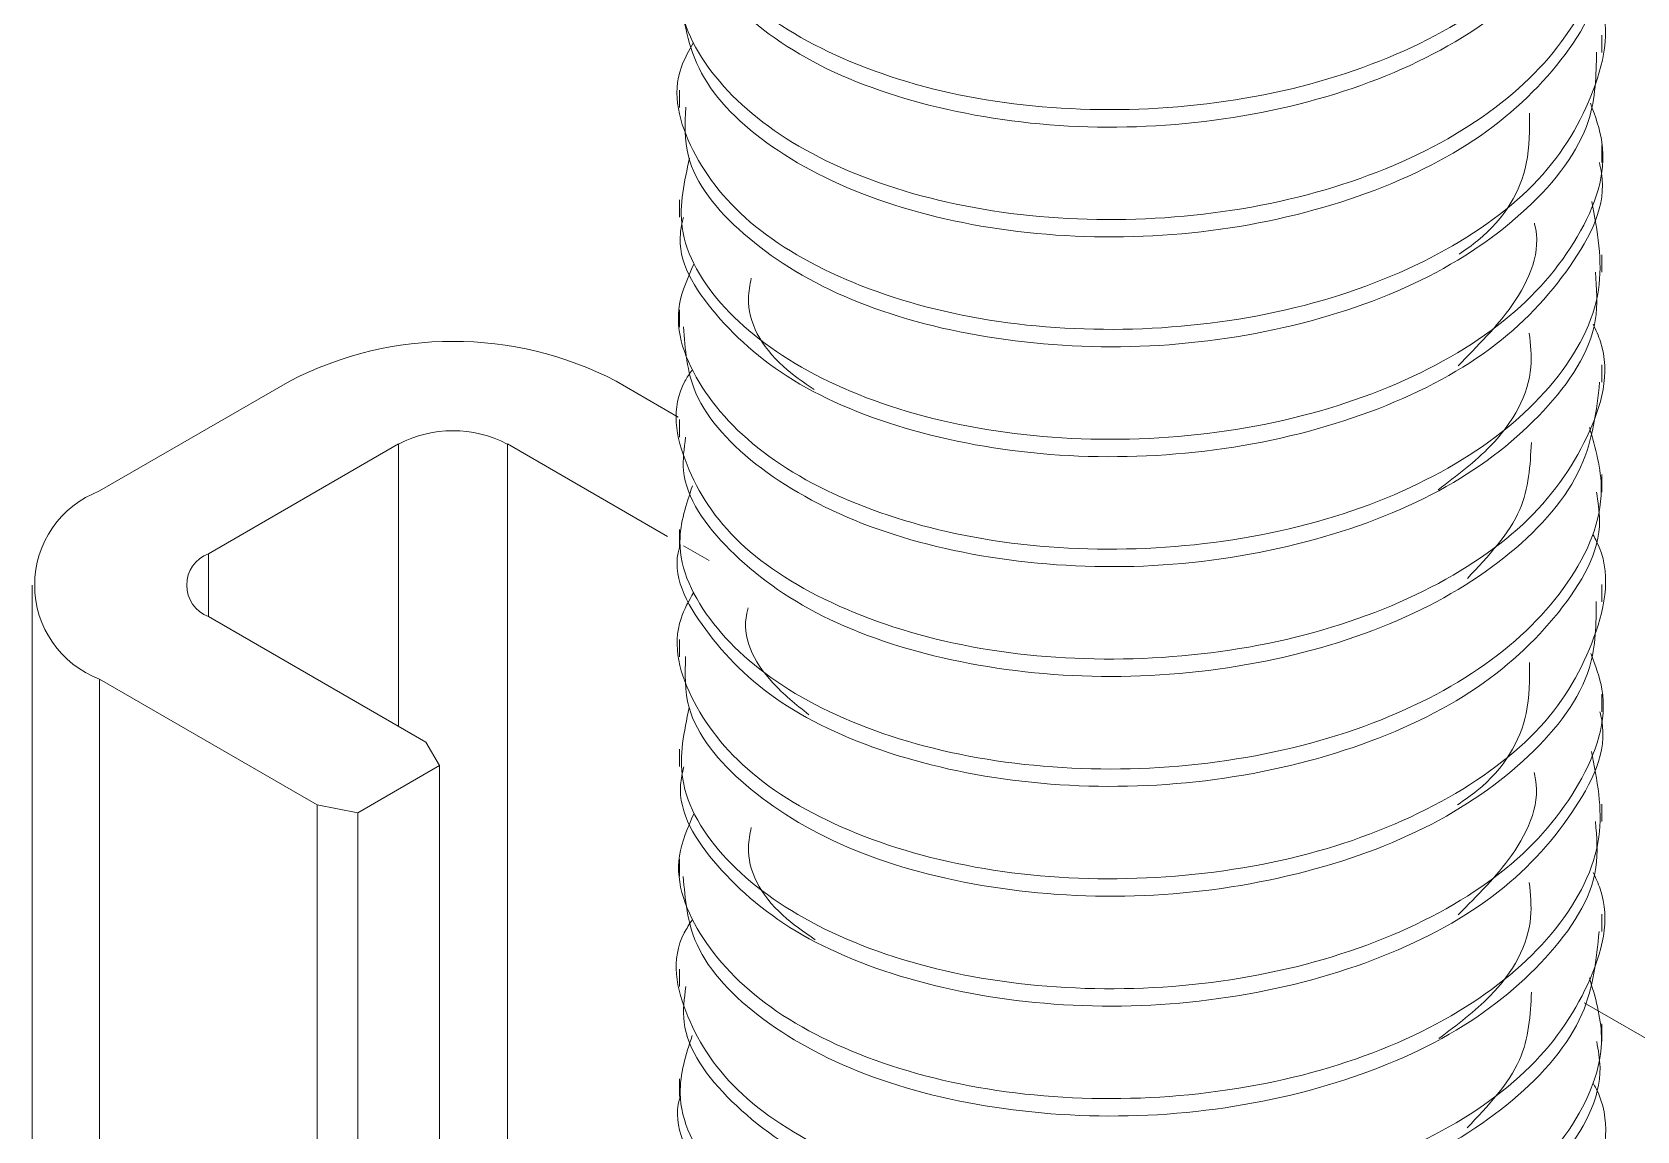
# Model space of a CAD drawing. Extents: x -976302 to -776254, y 5665 to 231437.
# Drawn here: x -788605.6 to -788500.6, y 81069 to 81140.9 of the extents above; entities that cross this region are included whole.
import ezdxf

# ---------------------------------------------------------------- set-up
doc = ezdxf.new("R2010")
doc.units = 0
doc.header["$LTSCALE"] = 1000
doc.header["$MEASUREMENT"] = 0

msp = doc.modelspace()

# ---------------------------------------------------------------- linework, layer by layer
at = {"linetype": 'Continuous', "lineweight": 15}
for p, q in [((-788502.86, 81139.6), (-788502.86, 81140.73)), ((-788502.86, 81139.6), (-788502.86, 81140.73)), ((-788563.25, 81137.14), (-788563.25, 81136)), ((-788563.25, 81137.14), (-788563.25, 81136)), ((-788502.86, 81132.4), (-788502.86, 81133.55)), ((-788502.86, 81132.4), (-788502.86, 81133.55)), ((-788563.25, 81129.95), (-788563.25, 81128.81)), ((-788563.25, 81129.95), (-788563.25, 81128.81)), ((-788502.86, 81125.22), (-788502.86, 81126.35)), ((-788502.86, 81125.22), (-788502.86, 81126.35)), ((-788563.25, 81122.76), (-788563.25, 81121.62)), ((-788563.25, 81122.76), (-788563.25, 81121.62)), ((-788502.86, 81118.02), (-788502.86, 81119.16)), ((-788502.86, 81118.02), (-788502.86, 81119.16)), ((-788601.2, 81110.9), (-788588.74, 81118.09)), ((-788601.2, 81110.9), (-788588.74, 81118.09)), ((-788567.39, 81118.09), (-788563.32, 81115.74)), ((-788567.39, 81118.09), (-788563.32, 81115.74)), ((-788563.25, 81115.57), (-788563.25, 81114.43)), ((-788563.25, 81115.57), (-788563.25, 81114.43)), ((-788581.63, 81113.98), (-788594.08, 81106.79)), ((-788581.63, 81113.98), (-788594.08, 81106.79)), ((-788581.63, 81095.49), (-788581.63, 81113.98)), ((-788564.03, 81107.93), (-788574.51, 81113.98)), ((-788564.03, 81107.93), (-788574.51, 81113.98)), ((-788574.51, 80964.85), (-788574.51, 81113.98)), ((-788502.86, 81110.83), (-788502.86, 81111.97)), ((-788502.86, 81110.83), (-788502.86, 81111.97)), ((-788563.25, 81108.38), (-788563.25, 81107.23)), ((-788563.25, 81108.38), (-788563.25, 81107.23)), ((-788561.31, 81106.36), (-788562.97, 81107.32)), ((-788561.31, 81106.36), (-788562.97, 81107.32)), ((-788594.08, 81102.68), (-788594.08, 81106.79)), ((-788605.62, 81104.74), (-788605.62, 80978.7)), ((-788605.62, 81104.74), (-788605.62, 80978.7)), ((-788502.86, 81103.64), (-788502.86, 81104.78)), ((-788502.86, 81103.64), (-788502.86, 81104.78)), ((-788594.08, 81102.68), (-788579.85, 81094.47)), ((-788594.08, 81102.68), (-788579.85, 81094.47)), ((-788563.25, 81101.19), (-788563.25, 81100.05)), ((-788563.25, 81101.19), (-788563.25, 81100.05)), ((-788586.96, 81090.36), (-788601.2, 81098.58)), ((-788586.96, 81090.36), (-788601.2, 81098.58)), ((-788601.2, 80976.15), (-788601.2, 81098.58)), ((-788502.86, 81096.45), (-788502.86, 81097.6)), ((-788502.86, 81096.45), (-788502.86, 81097.6)), ((-788579.85, 81094.47), (-788578.96, 81092.93)), ((-788579.85, 81094.47), (-788578.96, 81092.93)), ((-788563.25, 81094), (-788563.25, 81092.86)), ((-788563.25, 81094), (-788563.25, 81092.86)), ((-788578.96, 81092.93), (-788584.29, 81089.84)), ((-788578.96, 81092.93), (-788584.29, 81089.84)), ((-788578.96, 80964.04), (-788578.96, 81092.93)), ((-788578.96, 80964.04), (-788578.96, 81092.93)), ((-788502.86, 81089.26), (-788502.86, 81090.4)), ((-788502.86, 81089.26), (-788502.86, 81090.4)), ((-788584.29, 81089.84), (-788586.96, 81090.36)), ((-788586.96, 80967.93), (-788586.96, 81090.36)), ((-788584.29, 81089.84), (-788586.96, 81090.36)), ((-788586.96, 80967.93), (-788586.96, 81090.36)), ((-788584.29, 80966.39), (-788584.29, 81089.84)), ((-788584.29, 80966.39), (-788584.29, 81089.84)), ((-788563.25, 81086.81), (-788563.25, 81085.66)), ((-788563.25, 81086.81), (-788563.25, 81085.66)), ((-788502.86, 81082.07), (-788502.86, 81083.21)), ((-788502.86, 81082.07), (-788502.86, 81083.21)), ((-788563.25, 81079.61), (-788563.25, 81078.48)), ((-788563.25, 81079.61), (-788563.25, 81078.48)), ((-788504.02, 81077.4), (-788476.7, 81061.63)), ((-788504.02, 81077.4), (-788476.7, 81061.63)), ((-788502.86, 81074.88), (-788502.86, 81076.02)), ((-788502.86, 81074.88), (-788502.86, 81076.02)), ((-788563.25, 81072.43), (-788563.25, 81071.28)), ((-788563.25, 81072.43), (-788563.25, 81071.28))]:
    msp.add_line(p, q, dxfattribs=at)
for centre, radius, start, end in [((-788578.07, 81097.49), 23.2, 62.6097, 117.3903), ((-788578.07, 81097.49), 23.2, 62.6097, 117.3903), ((-788578.07, 81107.11), 7.73, 62.6097, 117.3903), ((-788578.07, 81107.11), 7.73, 62.6097, 117.3903), ((-788598.86, 81104.74), 6.59, 110.7834, 249.2166), ((-788598.86, 81104.74), 6.59, 110.7834, 249.2166), ((-788593.3, 81104.74), 2.2, 110.7834, 249.2166), ((-788593.3, 81104.74), 2.2, 110.7834, 249.2166)]:
    msp.add_arc(centre, radius, start, end, dxfattribs=at)
for points, knots in [([(-788562.47, 81154.76), (-788562.6, 81154.57), (-788563.89, 81152.67), (-788563.16, 81148.62), (-788559.95, 81143.41), (-788553.37, 81139.18), (-788544.59, 81136.39), (-788534.48, 81135.54), (-788524.21, 81136.62), (-788514.96, 81139.68), (-788507.68, 81144.35), (-788503.55, 81150.1), (-788502.18, 81154.85), (-788503.25, 81157.28), (-788503.44, 81157.7)], [0, 0, 0, 0, 0.011006, 0.107912, 0.204815, 0.301713, 0.398628, 0.495521, 0.592443, 0.689339, 0.786252, 0.88315, 0.980045, 1, 1, 1, 1]), ([(-788562.47, 81154.76), (-788562.6, 81154.57), (-788563.89, 81152.67), (-788563.16, 81148.62), (-788559.95, 81143.41), (-788553.37, 81139.18), (-788544.59, 81136.39), (-788534.48, 81135.54), (-788524.21, 81136.62), (-788514.96, 81139.68), (-788507.68, 81144.35), (-788503.55, 81150.1), (-788502.18, 81154.85), (-788503.25, 81157.28), (-788503.44, 81157.7)], [0, 0, 0, 0, 0.011006, 0.107912, 0.204815, 0.301713, 0.398628, 0.495521, 0.592443, 0.689339, 0.786252, 0.88315, 0.980045, 1, 1, 1, 1]), ([(-788502.97, 81153.99), (-788503.22, 81152.05), (-788503.72, 81148.02), (-788508.63, 81142.46), (-788516.13, 81138.01), (-788525.62, 81135.24), (-788535.93, 81134.37), (-788545.91, 81135.57), (-788554.49, 81138.51), (-788560.44, 81142.98), (-788563.34, 81147.18), (-788562.95, 81149.69), (-788562.85, 81150.38)], [0, 0, 0, 0, 0.099892, 0.207379, 0.314888, 0.422376, 0.529864, 0.637367, 0.744855, 0.852374, 0.959858, 1, 1, 1, 1]), ([(-788502.97, 81153.99), (-788503.22, 81152.05), (-788503.72, 81148.02), (-788508.63, 81142.46), (-788516.13, 81138.01), (-788525.62, 81135.24), (-788535.93, 81134.37), (-788545.91, 81135.57), (-788554.49, 81138.51), (-788560.44, 81142.98), (-788563.34, 81147.18), (-788562.95, 81149.69), (-788562.85, 81150.38)], [0, 0, 0, 0, 0.099892, 0.207379, 0.314888, 0.422376, 0.529864, 0.637367, 0.744855, 0.852374, 0.959858, 1, 1, 1, 1]), ([(-788562.37, 81147.21), (-788562.78, 81146.04), (-788563.82, 81143.07), (-788561.57, 81138.17), (-788556.3, 81133.51), (-788548.27, 81130.08), (-788538.55, 81128.44), (-788528.21, 81128.77), (-788518.42, 81131.05), (-788510.25, 81135.16), (-788504.78, 81140.53), (-788502.33, 81146.15), (-788503.28, 81149.64), (-788503.67, 81151.06)], [0, 0, 0, 0, 0.063165, 0.159856, 0.256526, 0.353223, 0.449889, 0.546567, 0.643244, 0.739915, 0.836605, 0.933272, 1, 1, 1, 1]), ([(-788562.37, 81147.21), (-788562.78, 81146.04), (-788563.82, 81143.07), (-788561.57, 81138.17), (-788556.3, 81133.51), (-788548.27, 81130.08), (-788538.55, 81128.44), (-788528.21, 81128.77), (-788518.42, 81131.05), (-788510.25, 81135.16), (-788504.78, 81140.53), (-788502.33, 81146.15), (-788503.28, 81149.64), (-788503.67, 81151.06)], [0, 0, 0, 0, 0.063165, 0.159856, 0.256526, 0.353223, 0.449889, 0.546567, 0.643244, 0.739915, 0.836605, 0.933272, 1, 1, 1, 1]), ([(-788503.24, 81146.78), (-788503.13, 81146.1), (-788502.7, 81143.35), (-788505.46, 81138.62), (-788511.24, 81133.32), (-788519.72, 81129.52), (-788529.65, 81127.45), (-788539.98, 81127.43), (-788549.53, 81129.34), (-788557.16, 81132.94), (-788562.29, 81137.79), (-788562.91, 81141.4), (-788563.21, 81143.19)], [0, 0, 0, 0, 0.03468, 0.142187, 0.24968, 0.357203, 0.464693, 0.572206, 0.679701, 0.787201, 0.894706, 1, 1, 1, 1]), ([(-788503.24, 81146.78), (-788503.13, 81146.1), (-788502.7, 81143.35), (-788505.46, 81138.62), (-788511.24, 81133.32), (-788519.72, 81129.52), (-788529.65, 81127.45), (-788539.98, 81127.43), (-788549.53, 81129.34), (-788557.16, 81132.94), (-788562.29, 81137.79), (-788562.91, 81141.4), (-788563.21, 81143.19)], [0, 0, 0, 0, 0.03468, 0.142187, 0.24968, 0.357203, 0.464693, 0.572206, 0.679701, 0.787201, 0.894706, 1, 1, 1, 1]), ([(-788562.32, 81140.25), (-788562.62, 81139.72), (-788563.91, 81137.45), (-788562.76, 81133.08), (-788558.79, 81128.04), (-788551.68, 81124.07), (-788542.53, 81121.66), (-788532.29, 81121.23), (-788522.14, 81122.72), (-788513.24, 81126.17), (-788506.49, 81131.1), (-788503.09, 81137.03), (-788502.17, 81141.57), (-788503.35, 81143.73), (-788503.44, 81143.9)], [0, 0, 0, 0, 0.029221, 0.125465, 0.221689, 0.317922, 0.414153, 0.510374, 0.60662, 0.702844, 0.799093, 0.895313, 0.991543, 1, 1, 1, 1]), ([(-788562.32, 81140.25), (-788562.62, 81139.72), (-788563.91, 81137.45), (-788562.76, 81133.08), (-788558.79, 81128.04), (-788551.68, 81124.07), (-788542.53, 81121.66), (-788532.29, 81121.23), (-788522.14, 81122.72), (-788513.24, 81126.17), (-788506.49, 81131.1), (-788503.09, 81137.03), (-788502.17, 81141.57), (-788503.35, 81143.73), (-788503.44, 81143.9)], [0, 0, 0, 0, 0.029221, 0.125465, 0.221689, 0.317922, 0.414153, 0.510374, 0.60662, 0.702844, 0.799093, 0.895313, 0.991543, 1, 1, 1, 1]), ([(-788503.21, 81139.61), (-788503.24, 81138.11), (-788503.32, 81134.51), (-788507.39, 81129.2), (-788514.34, 81124.42), (-788523.52, 81121.29), (-788533.75, 81120), (-788543.9, 81120.79), (-788552.86, 81123.37), (-788559.43, 81127.57), (-788563.01, 81132.03), (-788562.88, 81134.94), (-788562.83, 81136.01)], [0, 0, 0, 0, 0.077283, 0.184757, 0.29224, 0.399721, 0.507191, 0.614689, 0.722162, 0.829664, 0.937133, 1, 1, 1, 1]), ([(-788503.21, 81139.61), (-788503.24, 81138.11), (-788503.32, 81134.51), (-788507.39, 81129.2), (-788514.34, 81124.42), (-788523.52, 81121.29), (-788533.75, 81120), (-788543.9, 81120.79), (-788552.86, 81123.37), (-788559.43, 81127.57), (-788563.01, 81132.03), (-788562.88, 81134.94), (-788562.83, 81136.01)], [0, 0, 0, 0, 0.077283, 0.184757, 0.29224, 0.399721, 0.507191, 0.614689, 0.722162, 0.829664, 0.937133, 1, 1, 1, 1]), ([(-788562.58, 81132.69), (-788562.92, 81131.17), (-788563.69, 81127.83), (-788560.71, 81122.72), (-788554.8, 81118.3), (-788546.33, 81115.19), (-788536.39, 81113.97), (-788526.06, 81114.7), (-788516.54, 81117.41), (-788508.83, 81121.82), (-788504.05, 81127.41), (-788502.24, 81132.54), (-788503.3, 81135.42), (-788503.61, 81136.27)], [0, 0, 0, 0, 0.081422, 0.17899, 0.276545, 0.374128, 0.47168, 0.569254, 0.666811, 0.764374, 0.861939, 0.959492, 1, 1, 1, 1]), ([(-788562.58, 81132.69), (-788562.92, 81131.17), (-788563.69, 81127.83), (-788560.71, 81122.72), (-788554.8, 81118.3), (-788546.33, 81115.19), (-788536.39, 81113.97), (-788526.06, 81114.7), (-788516.54, 81117.41), (-788508.83, 81121.82), (-788504.05, 81127.41), (-788502.24, 81132.54), (-788503.3, 81135.42), (-788503.61, 81136.27)], [0, 0, 0, 0, 0.081422, 0.17899, 0.276545, 0.374128, 0.47168, 0.569254, 0.666811, 0.764374, 0.861939, 0.959492, 1, 1, 1, 1]), ([(-788507.61, 81135.63), (-788507.6, 81134.53), (-788507.56, 81131.64), (-788509.42, 81128.35), (-788511.79, 81126.69), (-788512.21, 81126.39)], [0, 0, 0, 0, 0.333698, 0.881299, 1, 1, 1, 1]), ([(-788507.61, 81135.63), (-788507.6, 81134.53), (-788507.56, 81131.64), (-788509.42, 81128.35), (-788511.79, 81126.69), (-788512.21, 81126.39)], [0, 0, 0, 0, 0.333698, 0.881299, 1, 1, 1, 1]), ([(-788503.03, 81132.39), (-788502.98, 81132.16), (-788502.43, 81129.86), (-788504.65, 81125.47), (-788509.73, 81119.95), (-788517.79, 81115.79), (-788527.48, 81113.35), (-788537.84, 81112.88), (-788547.62, 81114.42), (-788555.84, 81117.66), (-788561.19, 81122.34), (-788563.58, 81126.29), (-788563.07, 81128.45), (-788562.99, 81128.79)], [0, 0, 0, 0, 0.012037, 0.119567, 0.227073, 0.33461, 0.442112, 0.549626, 0.657141, 0.764648, 0.872177, 0.979681, 1, 1, 1, 1]), ([(-788503.03, 81132.39), (-788502.98, 81132.16), (-788502.43, 81129.86), (-788504.65, 81125.47), (-788509.73, 81119.95), (-788517.79, 81115.79), (-788527.48, 81113.35), (-788537.84, 81112.88), (-788547.62, 81114.42), (-788555.84, 81117.66), (-788561.19, 81122.34), (-788563.58, 81126.29), (-788563.07, 81128.45), (-788562.99, 81128.79)], [0, 0, 0, 0, 0.012037, 0.119567, 0.227073, 0.33461, 0.442112, 0.549626, 0.657141, 0.764648, 0.872177, 0.979681, 1, 1, 1, 1]), ([(-788562.3, 81125.75), (-788562.69, 81124.88), (-788563.89, 81122.23), (-788562.19, 81117.57), (-788557.51, 81112.72), (-788549.9, 81109.03), (-788540.42, 81107.02), (-788530.11, 81107), (-788520.13, 81108.91), (-788511.59, 81112.73), (-788505.55, 81117.89), (-788502.41, 81123.89), (-788503.16, 81127.91), (-788503.52, 81129.84)], [0, 0, 0, 0, 0.04717, 0.143158, 0.239121, 0.335104, 0.431066, 0.52703, 0.623007, 0.71897, 0.814961, 0.910921, 1, 1, 1, 1]), ([(-788562.3, 81125.75), (-788562.69, 81124.88), (-788563.89, 81122.23), (-788562.19, 81117.57), (-788557.51, 81112.72), (-788549.9, 81109.03), (-788540.42, 81107.02), (-788530.11, 81107), (-788520.13, 81108.91), (-788511.59, 81112.73), (-788505.55, 81117.89), (-788502.41, 81123.89), (-788503.16, 81127.91), (-788503.52, 81129.84)], [0, 0, 0, 0, 0.04717, 0.143158, 0.239121, 0.335104, 0.431066, 0.52703, 0.623007, 0.71897, 0.814961, 0.910921, 1, 1, 1, 1]), ([(-788507.28, 81128.43), (-788507.28, 81128.41), (-788506.79, 81126.62), (-788508.21, 81123.17), (-788511.01, 81120.38), (-788512.28, 81119.1)], [0, 0, 0, 0, 0.0059924, 0.5488009, 1, 1, 1, 1]), ([(-788507.28, 81128.43), (-788507.28, 81128.41), (-788506.79, 81126.62), (-788508.21, 81123.17), (-788511.01, 81120.38), (-788512.28, 81119.1)], [0, 0, 0, 0, 0.0059924, 0.5488009, 1, 1, 1, 1]), ([(-788503.29, 81125.22), (-788503.21, 81124.16), (-788502.97, 81121), (-788506.3, 81115.99), (-788512.64, 81110.92), (-788521.47, 81107.43), (-788531.56, 81105.71), (-788541.83, 81106.08), (-788551.12, 81108.31), (-788558.28, 81112.19), (-788562.65, 81116.88), (-788562.87, 81120.18), (-788562.97, 81121.64)], [0, 0, 0, 0, 0.0545595, 0.1620421, 0.2695201, 0.3770163, 0.4844891, 0.5919923, 0.6994677, 0.8069611, 0.9144395, 1, 1, 1, 1]), ([(-788503.29, 81125.22), (-788503.21, 81124.16), (-788502.97, 81121), (-788506.3, 81115.99), (-788512.64, 81110.92), (-788521.47, 81107.43), (-788531.56, 81105.71), (-788541.83, 81106.08), (-788551.12, 81108.31), (-788558.28, 81112.19), (-788562.65, 81116.88), (-788562.87, 81120.18), (-788562.97, 81121.64)], [0, 0, 0, 0, 0.0545595, 0.1620421, 0.2695201, 0.3770163, 0.4844891, 0.5919923, 0.6994677, 0.8069611, 0.9144395, 1, 1, 1, 1]), ([(-788554.43, 81117.53), (-788555.13, 81118.02), (-788557.57, 81119.71), (-788559, 81122.42), (-788558.63, 81124.39), (-788558.54, 81124.82)], [0, 0, 0, 0, 0.241207, 0.830864, 1, 1, 1, 1]), ([(-788554.43, 81117.53), (-788555.13, 81118.02), (-788557.57, 81119.71), (-788559, 81122.42), (-788558.63, 81124.39), (-788558.54, 81124.82)], [0, 0, 0, 0, 0.241207, 0.830864, 1, 1, 1, 1]), ([(-788562.44, 81118.79), (-788562.6, 81118.56), (-788563.89, 81116.61), (-788563.12, 81112.52), (-788559.81, 81107.33), (-788553.16, 81103.13), (-788544.33, 81100.38), (-788534.2, 81099.59), (-788523.95, 81100.72), (-788514.74, 81103.83), (-788507.52, 81108.53), (-788503.48, 81114.31), (-788502.17, 81119.04), (-788503.26, 81121.43), (-788503.44, 81121.82)], [0, 0, 0, 0, 0.0133124, 0.1101334, 0.2069481, 0.3037605, 0.4005867, 0.4973935, 0.5942283, 0.6910376, 0.7878647, 0.8846755, 0.9814846, 1, 1, 1, 1]), ([(-788562.44, 81118.79), (-788562.6, 81118.56), (-788563.89, 81116.61), (-788563.12, 81112.52), (-788559.81, 81107.33), (-788553.16, 81103.13), (-788544.33, 81100.38), (-788534.2, 81099.59), (-788523.95, 81100.72), (-788514.74, 81103.83), (-788507.52, 81108.53), (-788503.48, 81114.31), (-788502.17, 81119.04), (-788503.26, 81121.43), (-788503.44, 81121.82)], [0, 0, 0, 0, 0.0133124, 0.1101334, 0.2069481, 0.3037605, 0.4005867, 0.4973935, 0.5942283, 0.6910376, 0.7878647, 0.8846755, 0.9814846, 1, 1, 1, 1]), ([(-788507.62, 81121.23), (-788507.54, 81120.49), (-788507.26, 81117.96), (-788509.29, 81114.22), (-788512.37, 81111.89), (-788513.59, 81110.97)], [0, 0, 0, 0, 0.199258, 0.681872, 1, 1, 1, 1]), ([(-788507.62, 81121.23), (-788507.54, 81120.49), (-788507.26, 81117.96), (-788509.29, 81114.22), (-788512.37, 81111.89), (-788513.59, 81110.97)], [0, 0, 0, 0, 0.199258, 0.681872, 1, 1, 1, 1]), ([(-788503.01, 81118.03), (-788503.22, 81116.15), (-788503.67, 81112.18), (-788508.47, 81106.64), (-788515.9, 81102.15), (-788525.36, 81099.33), (-788535.66, 81098.42), (-788545.66, 81099.56), (-788554.29, 81102.46), (-788560.32, 81106.9), (-788563.3, 81111.13), (-788562.94, 81113.69), (-788562.84, 81114.42)], [0, 0, 0, 0, 0.097066, 0.20455, 0.312055, 0.419541, 0.527026, 0.634527, 0.742012, 0.849529, 0.95701, 1, 1, 1, 1]), ([(-788503.01, 81118.03), (-788503.22, 81116.15), (-788503.67, 81112.18), (-788508.47, 81106.64), (-788515.9, 81102.15), (-788525.36, 81099.33), (-788535.66, 81098.42), (-788545.66, 81099.56), (-788554.29, 81102.46), (-788560.32, 81106.9), (-788563.3, 81111.13), (-788562.94, 81113.69), (-788562.84, 81114.42)], [0, 0, 0, 0, 0.097066, 0.20455, 0.312055, 0.419541, 0.527026, 0.634527, 0.742012, 0.849529, 0.95701, 1, 1, 1, 1]), ([(-788562.39, 81111.24), (-788562.8, 81110.03), (-788563.81, 81107.01), (-788561.47, 81102.08), (-788556.12, 81097.45), (-788548.03, 81094.06), (-788538.28, 81092.47), (-788527.94, 81092.85), (-788518.18, 81095.19), (-788510.07, 81099.34), (-788504.68, 81104.73), (-788502.32, 81110.29), (-788503.29, 81113.71), (-788503.67, 81115.06)], [0, 0, 0, 0, 0.065458, 0.162254, 0.25903, 0.355835, 0.452607, 0.549393, 0.646175, 0.742954, 0.839749, 0.936522, 1, 1, 1, 1]), ([(-788562.39, 81111.24), (-788562.8, 81110.03), (-788563.81, 81107.01), (-788561.47, 81102.08), (-788556.12, 81097.45), (-788548.03, 81094.06), (-788538.28, 81092.47), (-788527.94, 81092.85), (-788518.18, 81095.19), (-788510.07, 81099.34), (-788504.68, 81104.73), (-788502.32, 81110.29), (-788503.29, 81113.71), (-788503.67, 81115.06)], [0, 0, 0, 0, 0.065458, 0.162254, 0.25903, 0.355835, 0.452607, 0.549393, 0.646175, 0.742954, 0.839749, 0.936522, 1, 1, 1, 1]), ([(-788507.48, 81114.07), (-788507.56, 81112.57), (-788507.71, 81109.4), (-788510.3, 81106.64), (-788511.67, 81105.17)], [0, 0, 0, 0, 0.470238, 1, 1, 1, 1]), ([(-788507.48, 81114.07), (-788507.56, 81112.57), (-788507.71, 81109.4), (-788510.3, 81106.64), (-788511.67, 81105.17)], [0, 0, 0, 0, 0.470238, 1, 1, 1, 1]), ([(-788503.22, 81110.82), (-788503.12, 81110.2), (-788502.67, 81107.5), (-788505.35, 81102.82), (-788511.04, 81097.49), (-788519.48, 81093.64), (-788529.38, 81091.53), (-788539.72, 81091.45), (-788549.27, 81093.32), (-788557.1, 81096.87), (-788561.81, 81101.72), (-788563.81, 81105.41), (-788563.24, 81107.22), (-788563.24, 81107.23)], [0, 0, 0, 0, 0.031833, 0.139345, 0.246841, 0.354369, 0.461862, 0.569377, 0.676876, 0.78438, 0.891889, 0.999382, 1, 1, 1, 1]), ([(-788503.22, 81110.82), (-788503.12, 81110.2), (-788502.67, 81107.5), (-788505.35, 81102.82), (-788511.04, 81097.49), (-788519.48, 81093.64), (-788529.38, 81091.53), (-788539.72, 81091.45), (-788549.27, 81093.32), (-788557.1, 81096.87), (-788561.81, 81101.72), (-788563.81, 81105.41), (-788563.24, 81107.22), (-788563.24, 81107.23)], [0, 0, 0, 0, 0.031833, 0.139345, 0.246841, 0.354369, 0.461862, 0.569377, 0.676876, 0.78438, 0.891889, 0.999382, 1, 1, 1, 1]), ([(-788562.31, 81104.28), (-788562.63, 81103.71), (-788563.91, 81101.39), (-788562.7, 81096.99), (-788558.64, 81091.96), (-788551.46, 81088.03), (-788542.27, 81085.67), (-788532.02, 81085.29), (-788521.88, 81086.83), (-788513.03, 81090.33), (-788506.35, 81095.29), (-788503.04, 81101.24), (-788502.18, 81105.76), (-788503.36, 81107.88), (-788503.44, 81108.02)], [0, 0, 0, 0, 0.031475, 0.127638, 0.223781, 0.319934, 0.416083, 0.512223, 0.608386, 0.704529, 0.800699, 0.896838, 0.992987, 1, 1, 1, 1]), ([(-788562.31, 81104.28), (-788562.63, 81103.71), (-788563.91, 81101.39), (-788562.7, 81096.99), (-788558.64, 81091.96), (-788551.46, 81088.03), (-788542.27, 81085.67), (-788532.02, 81085.29), (-788521.88, 81086.83), (-788513.03, 81090.33), (-788506.35, 81095.29), (-788503.04, 81101.24), (-788502.18, 81105.76), (-788503.36, 81107.88), (-788503.44, 81108.02)], [0, 0, 0, 0, 0.031475, 0.127638, 0.223781, 0.319934, 0.416083, 0.512223, 0.608386, 0.704529, 0.800699, 0.896838, 0.992987, 1, 1, 1, 1]), ([(-788503.23, 81103.66), (-788503.24, 81102.21), (-788503.28, 81098.66), (-788507.25, 81093.39), (-788514.12, 81088.58), (-788523.26, 81085.4), (-788533.47, 81084.05), (-788543.64, 81084.79), (-788552.64, 81087.33), (-788559.29, 81091.49), (-788562.97, 81095.98), (-788562.88, 81098.94), (-788562.84, 81100.06)], [0, 0, 0, 0, 0.074437, 0.181911, 0.289392, 0.396875, 0.504344, 0.611842, 0.719314, 0.826814, 0.934283, 1, 1, 1, 1]), ([(-788503.23, 81103.66), (-788503.24, 81102.21), (-788503.28, 81098.66), (-788507.25, 81093.39), (-788514.12, 81088.58), (-788523.26, 81085.4), (-788533.47, 81084.05), (-788543.64, 81084.79), (-788552.64, 81087.33), (-788559.29, 81091.49), (-788562.97, 81095.98), (-788562.88, 81098.94), (-788562.84, 81100.06)], [0, 0, 0, 0, 0.074437, 0.181911, 0.289392, 0.396875, 0.504344, 0.611842, 0.719314, 0.826814, 0.934283, 1, 1, 1, 1]), ([(-788554.77, 81096.25), (-788555.61, 81096.93), (-788558.02, 81098.87), (-788559.24, 81101.5), (-788558.77, 81103.14), (-788558.74, 81103.26)], [0, 0, 0, 0, 0.3322476, 0.9501855, 1, 1, 1, 1]), ([(-788554.77, 81096.25), (-788555.61, 81096.93), (-788558.02, 81098.87), (-788559.24, 81101.5), (-788558.77, 81103.14), (-788558.74, 81103.26)], [0, 0, 0, 0, 0.3322476, 0.9501855, 1, 1, 1, 1]), ([(-788562.61, 81096.72), (-788562.94, 81095.16), (-788563.66, 81091.77), (-788560.6, 81086.64), (-788554.6, 81082.24), (-788546.08, 81079.18), (-788536.11, 81078.01), (-788525.79, 81078.79), (-788516.31, 81081.55), (-788508.66, 81086), (-788503.97, 81091.61), (-788502.23, 81096.68), (-788503.29, 81099.49), (-788503.58, 81100.27)], [0, 0, 0, 0, 0.0837637, 0.1814411, 0.2791072, 0.3767993, 0.4744625, 0.5721482, 0.6698154, 0.7674899, 0.8651646, 0.9628277, 1, 1, 1, 1]), ([(-788562.61, 81096.72), (-788562.94, 81095.16), (-788563.66, 81091.77), (-788560.6, 81086.64), (-788554.6, 81082.24), (-788546.08, 81079.18), (-788536.11, 81078.01), (-788525.79, 81078.79), (-788516.31, 81081.55), (-788508.66, 81086), (-788503.97, 81091.61), (-788502.23, 81096.68), (-788503.29, 81099.49), (-788503.58, 81100.27)], [0, 0, 0, 0, 0.0837637, 0.1814411, 0.2791072, 0.3767993, 0.4744625, 0.5721482, 0.6698154, 0.7674899, 0.8651646, 0.9628277, 1, 1, 1, 1]), ([(-788507.61, 81099.68), (-788507.6, 81098.56), (-788507.57, 81095.65), (-788509.48, 81092.33), (-788511.87, 81090.67), (-788512.31, 81090.36)], [0, 0, 0, 0, 0.3362777, 0.8783959, 1, 1, 1, 1]), ([(-788507.61, 81099.68), (-788507.6, 81098.56), (-788507.57, 81095.65), (-788509.48, 81092.33), (-788511.87, 81090.67), (-788512.31, 81090.36)], [0, 0, 0, 0, 0.3362777, 0.8783959, 1, 1, 1, 1]), ([(-788503, 81096.44), (-788502.95, 81096.26), (-788502.4, 81094.02), (-788504.56, 81089.67), (-788509.55, 81084.13), (-788517.56, 81079.93), (-788527.22, 81077.44), (-788537.56, 81076.91), (-788547.38, 81078.4), (-788555.65, 81081.6), (-788561.09, 81086.25), (-788563.55, 81090.24), (-788563.05, 81092.45), (-788562.96, 81092.84)], [0, 0, 0, 0, 0.009211, 0.11674, 0.224245, 0.331779, 0.439281, 0.546792, 0.654307, 0.761813, 0.869342, 0.976844, 1, 1, 1, 1]), ([(-788503, 81096.44), (-788502.95, 81096.26), (-788502.4, 81094.02), (-788504.56, 81089.67), (-788509.55, 81084.13), (-788517.56, 81079.93), (-788527.22, 81077.44), (-788537.56, 81076.91), (-788547.38, 81078.4), (-788555.65, 81081.6), (-788561.09, 81086.25), (-788563.55, 81090.24), (-788563.05, 81092.45), (-788562.96, 81092.84)], [0, 0, 0, 0, 0.009211, 0.11674, 0.224245, 0.331779, 0.439281, 0.546792, 0.654307, 0.761813, 0.869342, 0.976844, 1, 1, 1, 1]), ([(-788562.3, 81089.78), (-788562.7, 81088.87), (-788563.88, 81086.18), (-788562.11, 81081.47), (-788557.35, 81076.65), (-788549.67, 81073), (-788540.16, 81071.04), (-788529.83, 81071.07), (-788519.88, 81073.03), (-788511.39, 81076.89), (-788505.43, 81082.09), (-788502.4, 81088.04), (-788503.18, 81091.98), (-788503.55, 81093.84)], [0, 0, 0, 0, 0.049463, 0.145548, 0.241609, 0.33769, 0.43375, 0.529812, 0.625885, 0.721946, 0.818034, 0.914091, 1, 1, 1, 1]), ([(-788562.3, 81089.78), (-788562.7, 81088.87), (-788563.88, 81086.18), (-788562.11, 81081.47), (-788557.35, 81076.65), (-788549.67, 81073), (-788540.16, 81071.04), (-788529.83, 81071.07), (-788519.88, 81073.03), (-788511.39, 81076.89), (-788505.43, 81082.09), (-788502.4, 81088.04), (-788503.18, 81091.98), (-788503.55, 81093.84)], [0, 0, 0, 0, 0.049463, 0.145548, 0.241609, 0.33769, 0.43375, 0.529812, 0.625885, 0.721946, 0.818034, 0.914091, 1, 1, 1, 1]), ([(-788507.3, 81092.48), (-788507.29, 81092.44), (-788506.8, 81090.63), (-788508.23, 81087.19), (-788511.02, 81084.42), (-788512.27, 81083.17)], [0, 0, 0, 0, 0.01187, 0.555734, 1, 1, 1, 1]), ([(-788507.3, 81092.48), (-788507.29, 81092.44), (-788506.8, 81090.63), (-788508.23, 81087.19), (-788511.02, 81084.42), (-788512.27, 81083.17)], [0, 0, 0, 0, 0.01187, 0.555734, 1, 1, 1, 1]), ([(-788503.29, 81089.26), (-788503.2, 81088.26), (-788502.93, 81085.16), (-788506.17, 81080.19), (-788512.44, 81075.08), (-788521.22, 81071.54), (-788531.29, 81069.78), (-788541.56, 81070.09), (-788550.9, 81072.27), (-788558.13, 81076.12), (-788562.6, 81080.83), (-788562.87, 81084.17), (-788563, 81085.68)], [0, 0, 0, 0, 0.051708, 0.159193, 0.266672, 0.374171, 0.481646, 0.58915, 0.696627, 0.804121, 0.911602, 1, 1, 1, 1]), ([(-788503.29, 81089.26), (-788503.2, 81088.26), (-788502.93, 81085.16), (-788506.17, 81080.19), (-788512.44, 81075.08), (-788521.22, 81071.54), (-788531.29, 81069.78), (-788541.56, 81070.09), (-788550.9, 81072.27), (-788558.13, 81076.12), (-788562.6, 81080.83), (-788562.87, 81084.17), (-788563, 81085.68)], [0, 0, 0, 0, 0.051708, 0.159193, 0.266672, 0.374171, 0.481646, 0.58915, 0.696627, 0.804121, 0.911602, 1, 1, 1, 1]), ([(-788554.35, 81081.52), (-788555.1, 81082.04), (-788557.57, 81083.77), (-788559.02, 81086.5), (-788558.63, 81088.45), (-788558.55, 81088.87)], [0, 0, 0, 0, 0.254217, 0.838716, 1, 1, 1, 1]), ([(-788554.35, 81081.52), (-788555.1, 81082.04), (-788557.57, 81083.77), (-788559.02, 81086.5), (-788558.63, 81088.45), (-788558.55, 81088.87)], [0, 0, 0, 0, 0.254217, 0.838716, 1, 1, 1, 1]), ([(-788562.42, 81082.82), (-788562.6, 81082.54), (-788563.9, 81080.55), (-788563.07, 81076.42), (-788559.67, 81071.25), (-788552.96, 81067.08), (-788544.07, 81064.38), (-788533.93, 81063.64), (-788523.68, 81064.83), (-788514.52, 81067.99), (-788507.37, 81072.72), (-788503.42, 81078.52), (-788502.17, 81083.22), (-788503.27, 81085.58), (-788503.44, 81085.94)], [0, 0, 0, 0, 0.015613, 0.112349, 0.209077, 0.305804, 0.402542, 0.499263, 0.596012, 0.692735, 0.789477, 0.886201, 0.982925, 1, 1, 1, 1]), ([(-788562.42, 81082.82), (-788562.6, 81082.54), (-788563.9, 81080.55), (-788563.07, 81076.42), (-788559.67, 81071.25), (-788552.96, 81067.08), (-788544.07, 81064.38), (-788533.93, 81063.64), (-788523.68, 81064.83), (-788514.52, 81067.99), (-788507.37, 81072.72), (-788503.42, 81078.52), (-788502.17, 81083.22), (-788503.27, 81085.58), (-788503.44, 81085.94)], [0, 0, 0, 0, 0.015613, 0.112349, 0.209077, 0.305804, 0.402542, 0.499263, 0.596012, 0.692735, 0.789477, 0.886201, 0.982925, 1, 1, 1, 1]), ([(-788507.62, 81085.28), (-788507.54, 81084.52), (-788507.27, 81081.96), (-788509.3, 81078.25), (-788512.35, 81075.96), (-788513.54, 81075.06)], [0, 0, 0, 0, 0.2056039, 0.6907486, 1, 1, 1, 1]), ([(-788507.62, 81085.28), (-788507.54, 81084.52), (-788507.27, 81081.96), (-788509.3, 81078.25), (-788512.35, 81075.96), (-788513.54, 81075.06)], [0, 0, 0, 0, 0.2056039, 0.6907486, 1, 1, 1, 1]), ([(-788503.05, 81082.08), (-788503.23, 81080.25), (-788503.61, 81076.33), (-788508.31, 81070.83), (-788515.67, 81066.29), (-788525.09, 81063.43), (-788535.39, 81062.46), (-788545.41, 81063.56), (-788554.09, 81066.41), (-788560.2, 81070.81), (-788563.26, 81075.08), (-788562.93, 81077.69), (-788562.83, 81078.47)], [0, 0, 0, 0, 0.094237, 0.201719, 0.30922, 0.416704, 0.524185, 0.631686, 0.739168, 0.846683, 0.954161, 1, 1, 1, 1]), ([(-788503.05, 81082.08), (-788503.23, 81080.25), (-788503.61, 81076.33), (-788508.31, 81070.83), (-788515.67, 81066.29), (-788525.09, 81063.43), (-788535.39, 81062.46), (-788545.41, 81063.56), (-788554.09, 81066.41), (-788560.2, 81070.81), (-788563.26, 81075.08), (-788562.93, 81077.69), (-788562.83, 81078.47)], [0, 0, 0, 0, 0.094237, 0.201719, 0.30922, 0.416704, 0.524185, 0.631686, 0.739168, 0.846683, 0.954161, 1, 1, 1, 1]), ([(-788562.41, 81075.27), (-788562.82, 81074.01), (-788563.79, 81070.95), (-788561.37, 81065.99), (-788555.93, 81061.39), (-788547.79, 81058.04), (-788538.01, 81056.5), (-788527.67, 81056.93), (-788517.94, 81059.32), (-788509.88, 81063.51), (-788504.59, 81068.93), (-788502.31, 81074.44), (-788503.3, 81077.77), (-788503.68, 81079.05)], [0, 0, 0, 0, 0.06775, 0.164653, 0.261537, 0.35845, 0.45533, 0.552225, 0.649114, 0.746001, 0.842903, 0.939784, 1, 1, 1, 1]), ([(-788562.41, 81075.27), (-788562.82, 81074.01), (-788563.79, 81070.95), (-788561.37, 81065.99), (-788555.93, 81061.39), (-788547.79, 81058.04), (-788538.01, 81056.5), (-788527.67, 81056.93), (-788517.94, 81059.32), (-788509.88, 81063.51), (-788504.59, 81068.93), (-788502.31, 81074.44), (-788503.3, 81077.77), (-788503.68, 81079.05)], [0, 0, 0, 0, 0.06775, 0.164653, 0.261537, 0.35845, 0.45533, 0.552225, 0.649114, 0.746001, 0.842903, 0.939784, 1, 1, 1, 1]), ([(-788507.47, 81078.11), (-788507.55, 81076.6), (-788507.72, 81073.42), (-788510.32, 81070.66), (-788511.68, 81069.22)], [0, 0, 0, 0, 0.4762478, 1, 1, 1, 1]), ([(-788507.47, 81078.11), (-788507.55, 81076.6), (-788507.72, 81073.42), (-788510.32, 81070.66), (-788511.68, 81069.22)], [0, 0, 0, 0, 0.4762478, 1, 1, 1, 1]), ([(-788503.2, 81074.87), (-788503.1, 81074.3), (-788502.63, 81071.66), (-788505.24, 81067.02), (-788510.85, 81061.66), (-788519.23, 81057.77), (-788529.1, 81055.61), (-788539.45, 81055.47), (-788549.04, 81057.29), (-788556.93, 81060.8), (-788561.73, 81065.63), (-788563.78, 81069.36), (-788563.21, 81071.22), (-788563.2, 81071.28)], [0, 0, 0, 0, 0.028988, 0.136504, 0.244004, 0.351536, 0.459031, 0.566548, 0.674052, 0.781557, 0.889071, 0.996568, 1, 1, 1, 1]), ([(-788503.2, 81074.87), (-788503.1, 81074.3), (-788502.63, 81071.66), (-788505.24, 81067.02), (-788510.85, 81061.66), (-788519.23, 81057.77), (-788529.1, 81055.61), (-788539.45, 81055.47), (-788549.04, 81057.29), (-788556.93, 81060.8), (-788561.73, 81065.63), (-788563.78, 81069.36), (-788563.21, 81071.22), (-788563.2, 81071.28)], [0, 0, 0, 0, 0.028988, 0.136504, 0.244004, 0.351536, 0.459031, 0.566548, 0.674052, 0.781557, 0.889071, 0.996568, 1, 1, 1, 1]), ([(-788562.3, 81068.31), (-788562.63, 81067.7), (-788563.91, 81065.34), (-788562.63, 81060.89), (-788558.48, 81055.89), (-788551.24, 81051.99), (-788542, 81049.68), (-788531.74, 81049.35), (-788521.62, 81050.95), (-788512.82, 81054.49), (-788506.21, 81059.49), (-788502.99, 81065.45), (-788502.19, 81069.94), (-788503.37, 81072.02), (-788503.44, 81072.14)], [0, 0, 0, 0, 0.0337209, 0.1298053, 0.2258676, 0.3219415, 0.418009, 0.5140688, 0.6101509, 0.7062134, 0.8023031, 0.8983614, 0.9944317, 1, 1, 1, 1]), ([(-788562.3, 81068.31), (-788562.63, 81067.7), (-788563.91, 81065.34), (-788562.63, 81060.89), (-788558.48, 81055.89), (-788551.24, 81051.99), (-788542, 81049.68), (-788531.74, 81049.35), (-788521.62, 81050.95), (-788512.82, 81054.49), (-788506.21, 81059.49), (-788502.99, 81065.45), (-788502.19, 81069.94), (-788503.37, 81072.02), (-788503.44, 81072.14)], [0, 0, 0, 0, 0.0337209, 0.1298053, 0.2258676, 0.3219415, 0.418009, 0.5140688, 0.6101509, 0.7062134, 0.8023031, 0.8983614, 0.9944317, 1, 1, 1, 1])]:
    msp.add_open_spline(points, degree=3, knots=knots, dxfattribs=at)

doc.saveas('drawing.dxf')
